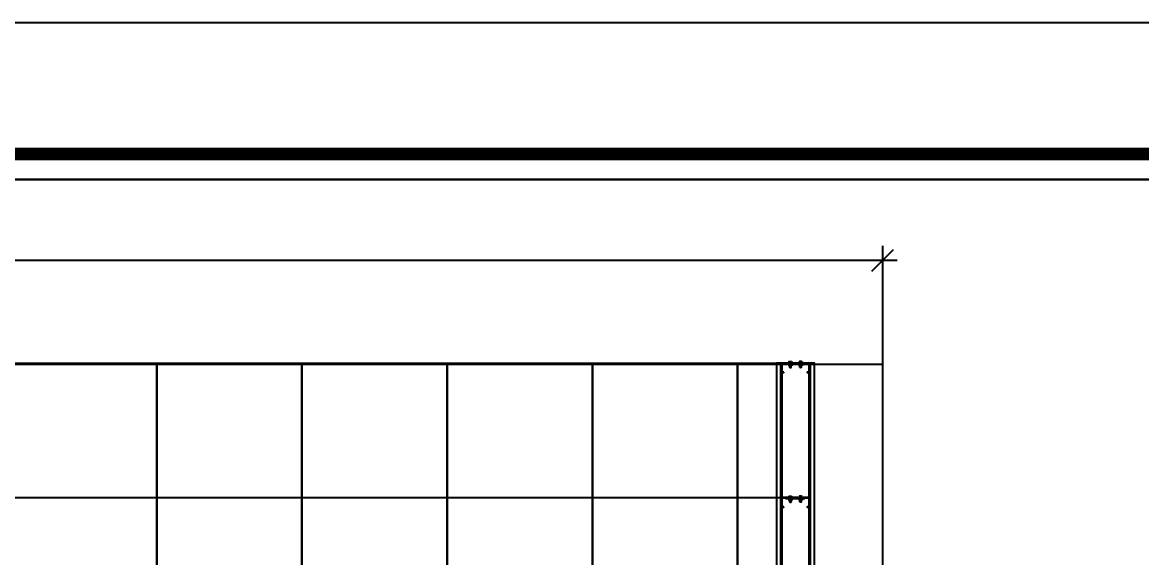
# Model space of a CAD drawing. Header units: inches. Extents: x 315041 to 662841, y -45540 to -35018.
# Drawn here: x 331172.7 to 331249.8, y -38313.6 to -38276.7 of the extents above; entities that cross this region are included whole.
import ezdxf

# ---------------------------------------------------------------- set-up
doc = ezdxf.new("R2010")
doc.units = ezdxf.units.IN
doc.header["$MEASUREMENT"] = 0
doc.linetypes.add('CENTER2', pattern=[28.575, 19.05, -3.175, 3.175, -3.175])
for name, color, linetype in [('2', 2, 'Continuous'), ('251', 251, 'Continuous'), ('3', 3, 'Continuous'), ('4', 4, 'Continuous'), ('5', 5, 'Continuous'), ('7', 7, 'Continuous'), ('8', 8, 'Continuous'), ('BAO KHUNG', 31, 'Continuous')]:
    doc.layers.add(name, color=color, linetype=linetype)
doc.styles.add('ST1', font='times.ttf', dxfattribs={"width": 0.7})
doc.dimstyles.new('100', dxfattribs={"dimtxt": 3, "dimasz": 1.5, "dimexe": 1, "dimexo": 0, "dimgap": 1, "dimtad": 1, "dimdec": 0, "dimlfac": 100, "dimzin": 0, "dimdsep": 46, "dimtxsty": 'ST1', "dimblk": 'OBLIQUE', "dimcen": 1, "dimdle": 1, "dimclrd": 8, "dimclre": 8, "dimclrt": 3, "dimadec": 0, "dimazin": 0, "dimtfac": 1, "dimtdec": 0, "dimtix": 1, "dimtmove": 1, "dimatfit": 3, "dimfxl": 0, "dimtfill": 1, "dimtolj": 1, "dimtzin": 0, "dimlwd": -1, "dimlwe": -1, "dimarcsym": 1})

# ---------------------------------------------------------------- blocks, each defined once
blk = doc.blocks.new('A$C75D82031')
at = {"layer": '2', "color": 157, "linetype": 'Continuous'}
blk.add_lwpolyline([(0, 420), (594, 420), (594, 0), (0, 0)], close=True, dxfattribs=at)
at = {"layer": '7', "color": 147, "linetype": 'Continuous'}
blk.add_lwpolyline([(12.331, 57.61), (581.669, 57.61), (581.669, 409.19), (12.331, 409.19)], close=True, dxfattribs=at)
at = {"layer": 'BAO KHUNG', "color": 167, "linetype": 'Continuous', "const_width": 0.871}
blk.add_lwpolyline([(10.588, 9.067), (583.412, 9.067), (583.412, 410.933), (10.588, 410.933)], close=True, dxfattribs=at)
blk = doc.blocks.new('*U144')
at = {"layer": '251'}
h = blk.add_hatch(color=256, dxfattribs=at)
h.paths.add_polyline_path([(-0.053, -0.04), (-0.053, -0.043, -0.192582), (-0.048, -0.029, -0.192582), (-0.053, -0.014)])
h.paths.add_polyline_path([(-0.053, 0.014, -0.192582), (-0.048, 0.029, -0.192582), (-0.053, 0.043)])
h = blk.add_hatch(color=256, dxfattribs=at)
h.paths.add_polyline_path([(0.056, -0.04), (0.056, -0.043, -0.192582), (0.062, -0.029, -0.192582), (0.056, -0.014)])
h.paths.add_polyline_path([(0.056, 0.014, -0.192582), (0.062, 0.029, -0.192582), (0.056, 0.043)])
at = {"layer": '5', "linetype": 'CENTER2', "ltscale": 0.2}
blk.add_line((-0.077, 0), (0.194, 0), dxfattribs=at)
at = {"layer": '8'}
for p, q in [((-0.053, 0.04), (-0.053, -0.04)), ((-0.048, 0.058), (-0.006, 0.058)), ((-0.048, 0.029), (-0.006, 0.029)), ((0, 0.043), (0, -0.043)), ((0.044, 0.033), (0, 0.033)), ((0.044, -0.066), (0.044, 0.066)), ((0.044, 0.066), (0.056, 0.066)), ((0.056, -0.066), (0.056, 0.066)), ((0.056, 0.04), (0.056, -0.04)), ((0.062, 0.058), (0.103, 0.058)), ((0.062, 0.029), (0.103, 0.029)), ((0.109, 0.043), (0.109, -0.043)), ((0.117, 0.033), (0.109, 0.033)), ((0.121, 0.027), (0.117, 0.033)), ((0.117, 0.033), (0.117, -0.017)), ((0.117, -0.017), (0.121, 0.027)), ((0.127, 0.033), (0.121, 0.027)), ((0.131, 0.027), (0.127, 0.033)), ((0.164, 0.03), (0.161, 0.027)), ((0.169, 0.027), (0.164, 0.03)), ((0.166, -0.027), (0.167, 0)), ((0.169, 0), (0.167, 0)), ((0.167, 0), (0.169, 0)), ((0.169, 0.027), (0.169, -0.027)), ((-0.048, -0.029), (-0.006, -0.029)), ((-0.048, -0.029), (-0.006, -0.029)), ((-0.048, -0.058), (-0.006, -0.058)), ((0.044, -0.033), (0, -0.033)), ((0.044, -0.066), (0.056, -0.066)), ((0.062, -0.029), (0.103, -0.029)), ((0.062, -0.029), (0.103, -0.029)), ((0.062, -0.058), (0.103, -0.058)), ((0.12, -0.033), (0.109, -0.033)), ((0.126, -0.027), (0.12, -0.033)), ((0.16, -0.033), (0.156, -0.027)), ((0.166, -0.027), (0.16, -0.033)), ((0.166, -0.027), (0.169, -0.027))]:
    blk.add_line(p, q, dxfattribs=at)
for points in [[(0.136, -0.027), (0.13, -0.033), (0.126, -0.027), (0.131, 0.027), (0.137, 0.033), (0.141, 0.027)], [(0.146, -0.027), (0.14, -0.033), (0.136, -0.027), (0.141, 0.027), (0.147, 0.033), (0.151, 0.027)], [(0.156, -0.027), (0.15, -0.033), (0.146, -0.027), (0.151, 0.027), (0.157, 0.033), (0.161, 0.027)]]:
    blk.add_lwpolyline(points, close=True, dxfattribs=at)
for centre, start, end in [((-0.032, 0.043), 136.3972, 223.6028), ((-0.032, 0.014), 136.3972, 180), ((-0.021, 0.043), 316.3972, 43.6028), ((-0.021, 0.014), 0, 43.6028), ((0.077, 0.043), 136.3972, 223.6028), ((0.077, 0.014), 136.3972, 180), ((0.088, 0.043), 316.3972, 43.6028), ((0.088, 0.014), 0, 43.6028), ((-0.032, -0.014), 180, 223.6028), ((-0.032, -0.043), 136.3972, 223.6028), ((-0.021, -0.014), 316.3972, 0), ((-0.021, -0.043), 316.3972, 43.6028), ((0.077, -0.014), 180, 223.6028), ((0.077, -0.043), 136.3972, 223.6028), ((0.088, -0.014), 316.3972, 0), ((0.088, -0.043), 316.3972, 43.6028)]:
    blk.add_arc(centre, 0.0209, start, end, dxfattribs=at)
blk = doc.blocks.new('*U145')
at = {"layer": '251'}
h = blk.add_hatch(color=256, dxfattribs=at)
h.paths.add_polyline_path([(-0.053, -0.04), (-0.053, -0.043, -0.192582), (-0.048, -0.029, -0.192582), (-0.053, -0.014)])
h.paths.add_polyline_path([(-0.053, 0.014, -0.192582), (-0.048, 0.029, -0.192582), (-0.053, 0.043)])
h = blk.add_hatch(color=256, dxfattribs=at)
h.paths.add_polyline_path([(0.056, -0.04), (0.056, -0.043, -0.192582), (0.062, -0.029, -0.192582), (0.056, -0.014)])
h.paths.add_polyline_path([(0.056, 0.014, -0.192582), (0.062, 0.029, -0.192582), (0.056, 0.043)])
at = {"layer": '5', "linetype": 'CENTER2', "ltscale": 0.2}
blk.add_line((-0.077, 0), (0.194, 0), dxfattribs=at)
at = {"layer": '8'}
for p, q in [((-0.053, 0.04), (-0.053, -0.04)), ((-0.048, 0.058), (-0.006, 0.058)), ((-0.048, 0.029), (-0.006, 0.029)), ((0, 0.043), (0, -0.043)), ((0.044, 0.033), (0, 0.033)), ((0.044, -0.066), (0.044, 0.066)), ((0.044, 0.066), (0.056, 0.066)), ((0.056, -0.066), (0.056, 0.066)), ((0.056, 0.04), (0.056, -0.04)), ((0.062, 0.058), (0.103, 0.058)), ((0.062, 0.029), (0.103, 0.029)), ((0.109, 0.043), (0.109, -0.043)), ((0.117, 0.033), (0.109, 0.033)), ((0.121, 0.027), (0.117, 0.033)), ((0.117, 0.033), (0.117, -0.017)), ((0.117, -0.017), (0.121, 0.027)), ((0.127, 0.033), (0.121, 0.027)), ((0.131, 0.027), (0.127, 0.033)), ((0.164, 0.03), (0.161, 0.027)), ((0.169, 0.027), (0.164, 0.03)), ((0.166, -0.027), (0.167, 0)), ((0.169, 0), (0.167, 0)), ((0.167, 0), (0.169, 0)), ((0.169, 0.027), (0.169, -0.027)), ((-0.048, -0.029), (-0.006, -0.029)), ((-0.048, -0.029), (-0.006, -0.029)), ((-0.048, -0.058), (-0.006, -0.058)), ((0.044, -0.033), (0, -0.033)), ((0.044, -0.066), (0.056, -0.066)), ((0.062, -0.029), (0.103, -0.029)), ((0.062, -0.029), (0.103, -0.029)), ((0.062, -0.058), (0.103, -0.058)), ((0.12, -0.033), (0.109, -0.033)), ((0.126, -0.027), (0.12, -0.033)), ((0.16, -0.033), (0.156, -0.027)), ((0.166, -0.027), (0.16, -0.033)), ((0.166, -0.027), (0.169, -0.027))]:
    blk.add_line(p, q, dxfattribs=at)
for points in [[(0.136, -0.027), (0.13, -0.033), (0.126, -0.027), (0.131, 0.027), (0.137, 0.033), (0.141, 0.027)], [(0.146, -0.027), (0.14, -0.033), (0.136, -0.027), (0.141, 0.027), (0.147, 0.033), (0.151, 0.027)], [(0.156, -0.027), (0.15, -0.033), (0.146, -0.027), (0.151, 0.027), (0.157, 0.033), (0.161, 0.027)]]:
    blk.add_lwpolyline(points, close=True, dxfattribs=at)
for centre, start, end in [((-0.032, 0.043), 136.3972, 223.6028), ((-0.032, 0.014), 136.3972, 180), ((-0.021, 0.043), 316.3972, 43.6028), ((-0.021, 0.014), 0, 43.6028), ((0.077, 0.043), 136.3972, 223.6028), ((0.077, 0.014), 136.3972, 180), ((0.088, 0.043), 316.3972, 43.6028), ((0.088, 0.014), 0, 43.6028), ((-0.032, -0.014), 180, 223.6028), ((-0.032, -0.043), 136.3972, 223.6028), ((-0.021, -0.014), 316.3972, 0), ((-0.021, -0.043), 316.3972, 43.6028), ((0.077, -0.014), 180, 223.6028), ((0.077, -0.043), 136.3972, 223.6028), ((0.088, -0.014), 316.3972, 0), ((0.088, -0.043), 316.3972, 43.6028)]:
    blk.add_arc(centre, 0.0209, start, end, dxfattribs=at)
blk = doc.blocks.new('*U134')
at = {"layer": '251'}
h = blk.add_hatch(color=256, dxfattribs=at)
h.paths.add_polyline_path([(-0.053, -0.04), (-0.053, -0.043, -0.192582), (-0.048, -0.029, -0.192582), (-0.053, -0.014)])
h.paths.add_polyline_path([(-0.053, 0.014, -0.192582), (-0.048, 0.029, -0.192582), (-0.053, 0.043)])
h = blk.add_hatch(color=256, dxfattribs=at)
h.paths.add_polyline_path([(0.056, -0.04), (0.056, -0.043, -0.192582), (0.062, -0.029, -0.192582), (0.056, -0.014)])
h.paths.add_polyline_path([(0.056, 0.014, -0.192582), (0.062, 0.029, -0.192582), (0.056, 0.043)])
at = {"layer": '5', "linetype": 'CENTER2', "ltscale": 0.2}
blk.add_line((-0.077, 0), (0.194, 0), dxfattribs=at)
at = {"layer": '8'}
for p, q in [((-0.053, 0.04), (-0.053, -0.04)), ((-0.048, 0.058), (-0.006, 0.058)), ((-0.048, 0.029), (-0.006, 0.029)), ((0, 0.043), (0, -0.043)), ((0.044, 0.033), (0, 0.033)), ((0.044, -0.066), (0.044, 0.066)), ((0.044, 0.066), (0.056, 0.066)), ((0.056, -0.066), (0.056, 0.066)), ((0.056, 0.04), (0.056, -0.04)), ((0.062, 0.058), (0.103, 0.058)), ((0.062, 0.029), (0.103, 0.029)), ((0.109, 0.043), (0.109, -0.043)), ((0.117, 0.033), (0.109, 0.033)), ((0.121, 0.027), (0.117, 0.033)), ((0.117, 0.033), (0.117, -0.017)), ((0.117, -0.017), (0.121, 0.027)), ((0.127, 0.033), (0.121, 0.027)), ((0.131, 0.027), (0.127, 0.033)), ((0.164, 0.03), (0.161, 0.027)), ((0.169, 0.027), (0.164, 0.03)), ((0.166, -0.027), (0.167, 0)), ((0.169, 0), (0.167, 0)), ((0.167, 0), (0.169, 0)), ((0.169, 0.027), (0.169, -0.027)), ((-0.048, -0.029), (-0.006, -0.029)), ((-0.048, -0.029), (-0.006, -0.029)), ((-0.048, -0.058), (-0.006, -0.058)), ((0.044, -0.033), (0, -0.033)), ((0.044, -0.066), (0.056, -0.066)), ((0.062, -0.029), (0.103, -0.029)), ((0.062, -0.029), (0.103, -0.029)), ((0.062, -0.058), (0.103, -0.058)), ((0.12, -0.033), (0.109, -0.033)), ((0.126, -0.027), (0.12, -0.033)), ((0.16, -0.033), (0.156, -0.027)), ((0.166, -0.027), (0.16, -0.033)), ((0.166, -0.027), (0.169, -0.027))]:
    blk.add_line(p, q, dxfattribs=at)
for points in [[(0.136, -0.027), (0.13, -0.033), (0.126, -0.027), (0.131, 0.027), (0.137, 0.033), (0.141, 0.027)], [(0.146, -0.027), (0.14, -0.033), (0.136, -0.027), (0.141, 0.027), (0.147, 0.033), (0.151, 0.027)], [(0.156, -0.027), (0.15, -0.033), (0.146, -0.027), (0.151, 0.027), (0.157, 0.033), (0.161, 0.027)]]:
    blk.add_lwpolyline(points, close=True, dxfattribs=at)
for centre, start, end in [((-0.032, 0.043), 136.3972, 223.6028), ((-0.032, 0.014), 136.3972, 180), ((-0.021, 0.043), 316.3972, 43.6028), ((-0.021, 0.014), 0, 43.6028), ((0.077, 0.043), 136.3972, 223.6028), ((0.077, 0.014), 136.3972, 180), ((0.088, 0.043), 316.3972, 43.6028), ((0.088, 0.014), 0, 43.6028), ((-0.032, -0.014), 180, 223.6028), ((-0.032, -0.043), 136.3972, 223.6028), ((-0.021, -0.014), 316.3972, 0), ((-0.021, -0.043), 316.3972, 43.6028), ((0.077, -0.014), 180, 223.6028), ((0.077, -0.043), 136.3972, 223.6028), ((0.088, -0.014), 316.3972, 0), ((0.088, -0.043), 316.3972, 43.6028)]:
    blk.add_arc(centre, 0.0209, start, end, dxfattribs=at)
blk = doc.blocks.new('*U135')
at = {"layer": '251'}
h = blk.add_hatch(color=256, dxfattribs=at)
h.paths.add_polyline_path([(-0.053, -0.04), (-0.053, -0.043, -0.192582), (-0.048, -0.029, -0.192582), (-0.053, -0.014)])
h.paths.add_polyline_path([(-0.053, 0.014, -0.192582), (-0.048, 0.029, -0.192582), (-0.053, 0.043)])
h = blk.add_hatch(color=256, dxfattribs=at)
h.paths.add_polyline_path([(0.056, -0.04), (0.056, -0.043, -0.192582), (0.062, -0.029, -0.192582), (0.056, -0.014)])
h.paths.add_polyline_path([(0.056, 0.014, -0.192582), (0.062, 0.029, -0.192582), (0.056, 0.043)])
at = {"layer": '5', "linetype": 'CENTER2', "ltscale": 0.2}
blk.add_line((-0.077, 0), (0.194, 0), dxfattribs=at)
at = {"layer": '8'}
for p, q in [((-0.053, 0.04), (-0.053, -0.04)), ((-0.048, 0.058), (-0.006, 0.058)), ((-0.048, 0.029), (-0.006, 0.029)), ((0, 0.043), (0, -0.043)), ((0.044, 0.033), (0, 0.033)), ((0.044, -0.066), (0.044, 0.066)), ((0.044, 0.066), (0.056, 0.066)), ((0.056, -0.066), (0.056, 0.066)), ((0.056, 0.04), (0.056, -0.04)), ((0.062, 0.058), (0.103, 0.058)), ((0.062, 0.029), (0.103, 0.029)), ((0.109, 0.043), (0.109, -0.043)), ((0.117, 0.033), (0.109, 0.033)), ((0.121, 0.027), (0.117, 0.033)), ((0.117, 0.033), (0.117, -0.017)), ((0.117, -0.017), (0.121, 0.027)), ((0.127, 0.033), (0.121, 0.027)), ((0.131, 0.027), (0.127, 0.033)), ((0.164, 0.03), (0.161, 0.027)), ((0.169, 0.027), (0.164, 0.03)), ((0.166, -0.027), (0.167, 0)), ((0.169, 0), (0.167, 0)), ((0.167, 0), (0.169, 0)), ((0.169, 0.027), (0.169, -0.027)), ((-0.048, -0.029), (-0.006, -0.029)), ((-0.048, -0.029), (-0.006, -0.029)), ((-0.048, -0.058), (-0.006, -0.058)), ((0.044, -0.033), (0, -0.033)), ((0.044, -0.066), (0.056, -0.066)), ((0.062, -0.029), (0.103, -0.029)), ((0.062, -0.029), (0.103, -0.029)), ((0.062, -0.058), (0.103, -0.058)), ((0.12, -0.033), (0.109, -0.033)), ((0.126, -0.027), (0.12, -0.033)), ((0.16, -0.033), (0.156, -0.027)), ((0.166, -0.027), (0.16, -0.033)), ((0.166, -0.027), (0.169, -0.027))]:
    blk.add_line(p, q, dxfattribs=at)
for points in [[(0.136, -0.027), (0.13, -0.033), (0.126, -0.027), (0.131, 0.027), (0.137, 0.033), (0.141, 0.027)], [(0.146, -0.027), (0.14, -0.033), (0.136, -0.027), (0.141, 0.027), (0.147, 0.033), (0.151, 0.027)], [(0.156, -0.027), (0.15, -0.033), (0.146, -0.027), (0.151, 0.027), (0.157, 0.033), (0.161, 0.027)]]:
    blk.add_lwpolyline(points, close=True, dxfattribs=at)
for centre, start, end in [((-0.032, 0.043), 136.3972, 223.6028), ((-0.032, 0.014), 136.3972, 180), ((-0.021, 0.043), 316.3972, 43.6028), ((-0.021, 0.014), 0, 43.6028), ((0.077, 0.043), 136.3972, 223.6028), ((0.077, 0.014), 136.3972, 180), ((0.088, 0.043), 316.3972, 43.6028), ((0.088, 0.014), 0, 43.6028), ((-0.032, -0.014), 180, 223.6028), ((-0.032, -0.043), 136.3972, 223.6028), ((-0.021, -0.014), 316.3972, 0), ((-0.021, -0.043), 316.3972, 43.6028), ((0.077, -0.014), 180, 223.6028), ((0.077, -0.043), 136.3972, 223.6028), ((0.088, -0.014), 316.3972, 0), ((0.088, -0.043), 316.3972, 43.6028)]:
    blk.add_arc(centre, 0.0209, start, end, dxfattribs=at)
blk = doc.blocks.new('_Oblique')
at = {"color": 0, "linetype": 'ByBlock', "lineweight": -2}
blk.add_line((-0.5, -0.5), (0.5, 0.5), dxfattribs=at)
blk = doc.blocks.new('*D1024')
at = {"color": 8, "linetype": 'Continuous', "transparency": 16777216}
for p, q in [((330961.942, -38300.276), (330961.942, -38292.104)), ((331231.942, -38300.276), (331231.942, -38292.104)), ((330960.942, -38293.104), (331232.942, -38293.104))]:
    blk.add_line(p, q, dxfattribs=at)
at = {"layer": 'Defpoints', "color": 0, "transparency": 16777216}
for p in [(331231.942, -38293.104), (330961.942, -38300.276), (331231.942, -38300.276)]:
    blk.add_point(p, dxfattribs=at)
at = {"color": 8, "transparency": 16777216, "xscale": 1.5, "yscale": 1.5, "zscale": 1.5, "rotation": 180}
blk.add_blockref('_Oblique', (330961.942, -38293.104), dxfattribs=at)
at = {"color": 8, "transparency": 16777216, "xscale": 1.5, "yscale": 1.5, "zscale": 1.5}
blk.add_blockref('_Oblique', (331231.942, -38293.104), dxfattribs=at)
at = {"color": 3, "transparency": 16777216, "insert": (331096.942, -38290.573), "char_height": 3, "attachment_point": 5, "style": 'ST1', "bg_fill": 3, "box_fill_scale": 1.25, "bg_fill_color": 256, "bg_fill_true_color": 13158600, "bg_fill_transparency": 0}
blk.add_mtext('\\A1;27000', dxfattribs=at)

msp = doc.modelspace()

# ---------------------------------------------------------------- linework, layer by layer
at = {"color": 8}
for points in [[(330809.7733, -38287.5287), (331379.1113, -38287.5287), (331379.1113, -38639.1085), (330809.7733, -38639.1085)], [(330961.6419, -38300.1758), (331226.9427, -38300.1758), (331226.9427, -38561.1758), (330961.6419, -38561.1758)]]:
    msp.add_lwpolyline(points, close=True, dxfattribs=at)
at = {"color": 5}
for points in [[(331171.9419, -38355.1049), (331181.9419, -38355.1049), (331181.9419, -38300.2758), (331171.9419, -38300.2758)], [(331181.9419, -38355.1049), (331191.9419, -38355.1049), (331191.9419, -38300.2758), (331181.9419, -38300.2758)], [(331191.9419, -38355.1049), (331201.9419, -38355.1049), (331201.9419, -38300.2758), (331191.9419, -38300.2758)], [(331201.9419, -38355.1049), (331211.9419, -38355.1049), (331211.9419, -38300.2758), (331201.9419, -38300.2758)], [(331211.9419, -38355.1049), (331221.9419, -38355.1049), (331221.9419, -38300.2758), (331211.9419, -38300.2758)], [(331221.9419, -38355.1049), (331231.9419, -38355.1049), (331231.9419, -38300.2758), (331221.9419, -38300.2758)]]:
    msp.add_lwpolyline(points, close=True, dxfattribs=at)
at = {"layer": '3', "color": 9}
for points in [[(331224.9329, -38300.1958), (331224.6331, -38300.1958), (331224.6331, -38328.8222), (331224.9329, -38328.8222)], [(331226.9427, -38561.1758), (331227.2427, -38561.1758), (331227.2427, -38300.1758), (331226.9427, -38300.1758)]]:
    msp.add_lwpolyline(points, close=True, dxfattribs=at)
at = {"layer": '4', "color": 9}
for p, q in [((330963.8419, -38300.1758), (331225.0427, -38300.1758)), ((331161.5173, -38309.4441), (331225.0427, -38309.4441))]:
    msp.add_line(p, q, dxfattribs=at)
at = {"layer": '8', "color": 9}
for p, q in [((331226.9329, -38300.2558), (331224.9329, -38300.2558)), ((331224.9929, -38300.2558), (331224.9929, -38331.1331)), ((331226.8729, -38333.0131), (331226.8729, -38300.2558))]:
    msp.add_line(p, q, dxfattribs=at)
at = {"layer": '8', "color": 9, "ltscale": 50}
for points in [[(331225.1329, -38300.8058), (331224.9529, -38300.8058), (331224.9529, -38300.1958), (331226.9129, -38300.1958), (331226.9129, -38300.8058), (331226.7329, -38300.8058), (331226.7329, -38300.8258), (331226.9129, -38300.8258, 0.4142136), (331226.9329, -38300.8058), (331226.9329, -38300.1958, 0.4142136), (331226.9129, -38300.1758), (331224.9529, -38300.1758, 0.4142136), (331224.9329, -38300.1958), (331224.9329, -38300.8058, 0.4142136), (331224.9529, -38300.8258), (331225.1329, -38300.8258), (331225.1329, -38300.8058)], [(331225.1329, -38310.0741), (331224.9529, -38310.0741), (331224.9529, -38309.4641), (331226.9129, -38309.4641), (331226.9129, -38310.0741), (331226.7329, -38310.0741), (331226.7329, -38310.0941), (331226.9129, -38310.0941, 0.4142136), (331226.9329, -38310.0741), (331226.9329, -38309.4641, 0.4142136), (331226.9129, -38309.4441), (331224.9529, -38309.4441, 0.4142136), (331224.9329, -38309.4641), (331224.9329, -38310.0741, 0.4142136), (331224.9529, -38310.0941), (331225.1329, -38310.0941), (331225.1329, -38310.0741)]]:
    msp.add_lwpolyline(points, format="xyb", dxfattribs=at)
at = {"layer": '8', "color": 9}
msp.add_lwpolyline([(331226.9329, -38333.0731), (331226.9329, -38300.1958), (331224.9329, -38300.1958), (331224.9329, -38331.0731)], dxfattribs=at)
msp.add_lwpolyline([(331226.5829, -38309.5241), (331225.2829, -38309.5241), (331225.2829, -38309.4641), (331226.5829, -38309.4641)], close=True, dxfattribs=at)

# ---------------------------------------------------------------- block references
at = {"color": 1}
msp.add_blockref('A$C75D82031', (330797.4423, -38696.7186), dxfattribs=at)
at = {"layer": '8', "color": 9, "yscale": 1.800000000000182}
for name, p, xscale, zscale, rotation in [('*U145', (331225.5829, -38300.1758), -1.800000000000182, 1.8, 90.00000005326827), ('*U144', (331226.2829, -38300.1758), 1.800000000000182, 1.800000000000182, 269.9999999467317), ('*U135', (331225.5829, -38309.4441), -1.800000000000182, 1.8, 90.00000005326827), ('*U134', (331226.2829, -38309.4441), 1.800000000000182, 1.800000000000182, 269.9999999467317)]:
    msp.add_blockref(name, p, dxfattribs=dict(at, xscale=xscale, zscale=zscale, rotation=rotation))

# ---------------------------------------------------------------- next in the draw order: dimensions: what is measured, and where the dimension line sits
at = {"color": 6}
dim = msp.add_linear_dim(base=(331231.9419, -38293.1036), p1=(330961.9419, -38300.2758), p2=(331231.9419, -38300.2758), dimstyle='100', dxfattribs=at)
dim.commit()
dim.dimension.update_dxf_attribs({"geometry": '*D1024', "text_midpoint": (331096.9419, -38290.5734)})

doc.saveas('drawing.dxf')
